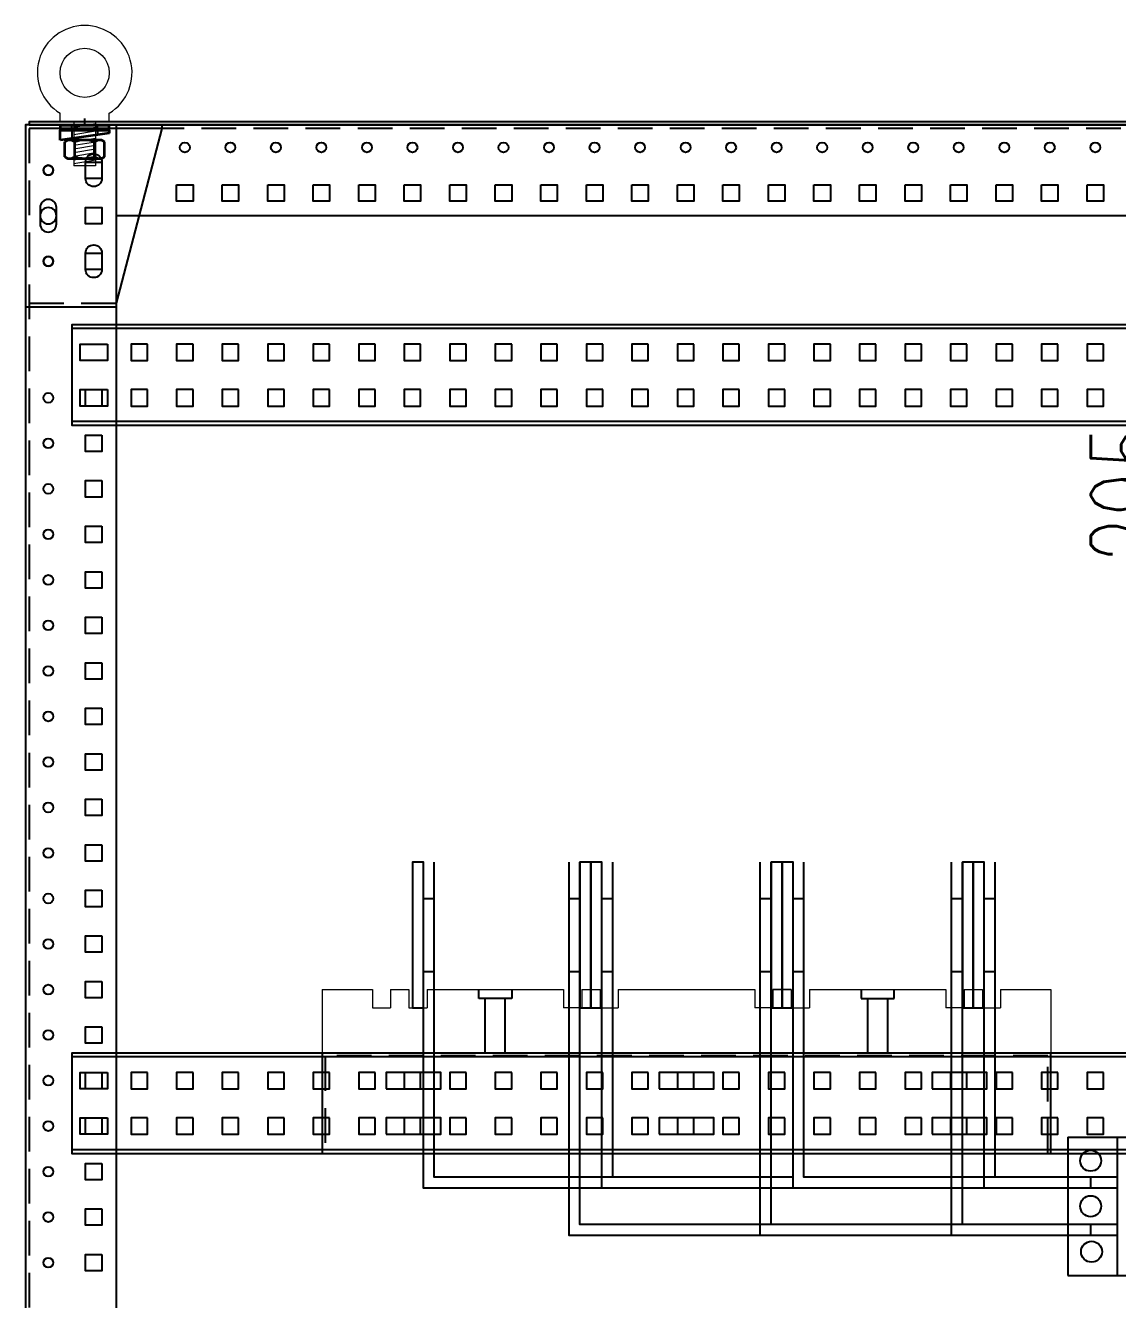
# Model space of a CAD drawing. Header units: millimetres. Extents: x 173893 to 258446, y -176540 to -123824.
# Drawn here: x 203395 to 203995, y -139712 to -139012 of the extents above; entities that cross this region are included whole.
import ezdxf

# ---------------------------------------------------------------- set-up
doc = ezdxf.new("R2010")
doc.units = ezdxf.units.MM
doc.header["$LTSCALE"] = 3
for name, pattern in [('ACAD_ISO04W100', [30, 24, -3, 0, -3]), ('CACHE2', [4.7625, 3.175, -1.5875]), ('HIDDEN', [9.525, 6.35, -3.175])]:
    doc.linetypes.add(name, pattern=pattern)
for name, color, linetype in [('@.DM. NÉT CHÍNH', 7, 'Continuous'), ('@.DM. NÉT ĐỤC', 2, 'Continuous'), ('@.VISIBLE', 7, 'Continuous'), ('centerline', 6, 'ACAD_ISO04W100'), ('equipments', 2, 'Continuous'), ('Thiet bi', 7, 'Continuous')]:
    doc.layers.add(name, color=color, linetype=linetype)
doc.layers.add('FORT', color=2, linetype='Continuous', lineweight=35)
doc.layers.add('POINTILLE', color=8, linetype='CACHE2', lineweight=25)
doc.styles.add('Ann_w01', font='romans.shx', dxfattribs={"width": 0.6, "bigfont": 'chineset.shx'})
doc.dimstyles.new('Dim 01_SC25', dxfattribs={"dimscale": 25, "dimtxt": 2, "dimasz": 1.3, "dimexe": 0.5, "dimexo": 0.5, "dimgap": 0.5, "dimtad": 1, "dimdec": 1, "dimzin": 12, "dimdsep": 46, "dimtxsty": 'Ann_w01', "dimblk": 'OPEN30', "dimcen": 1.5, "dimclrd": 6, "dimclre": 6, "dimclrt": 3, "dimadec": 1, "dimazin": 3, "dimtm": 1e-09, "dimtfac": 1, "dimtdec": 1, "dimtix": 1, "dimtmove": 0, "dimatfit": 3, "dimldrblk": 'OPEN30', "dimfxl": 1, "dimtolj": 1, "dimlwd": 0, "dimlwe": 0, "dimarcsym": 0})

# ---------------------------------------------------------------- blocks, each defined once
blk = doc.blocks.new('*U91')
at = {"color": 1, "lineweight": 5, "ltscale": 2}
for p, q in [((-200, 35), (-172.5, 35)), ((-200, 35), (-200, 0)), ((-162.5, 35), (-152.5, 35)), ((-142.5, 35), (-67.5, 35)), ((-57.5, 35), (-47.5, 35)), ((-37.5, 35), (37.5, 35)), ((57.5, 35), (47.5, 35)), ((67.5, 35), (142.5, 35)), ((152.5, 35), (162.5, 35)), ((172.5, 35), (200, 35)), ((200, 35), (200, 0)), ((200, 0), (-200, 0))]:
    blk.add_line(p, q, dxfattribs=at)
at = {"color": 252, "lineweight": 5, "ltscale": 2}
for p, q in [((-172.5, 35), (-172.5, 25)), ((-162.5, 35), (-162.5, 25)), ((-152.5, 35), (-152.5, 25)), ((-142.5, 35), (-142.5, 25)), ((-67.5, 35), (-67.5, 25)), ((-57.5, 35), (-57.5, 25)), ((-47.5, 35), (-47.5, 25)), ((-37.5, 35), (-37.5, 25)), ((37.5, 35), (37.5, 25)), ((47.5, 35), (57.5, 35)), ((47.5, 35), (47.5, 25)), ((57.5, 35), (57.5, 25)), ((67.5, 35), (67.5, 25)), ((142.5, 35), (142.5, 25)), ((152.5, 35), (162.5, 35)), ((152.5, 35), (152.5, 25)), ((162.5, 35), (162.5, 25)), ((172.5, 35), (172.5, 25)), ((-172.5, 25), (-162.5, 25)), ((-152.5, 25), (-142.5, 25)), ((-57.5, 25), (-67.5, 25)), ((-47.5, 25), (-37.5, 25)), ((47.5, 25), (37.5, 25)), ((57.5, 25), (67.5, 25)), ((152.5, 25), (142.5, 25)), ((162.5, 25), (172.5, 25)), ((-99.5, 0), (-110.5, 0)), ((99.5, 0), (110.5, 0))]:
    blk.add_line(p, q, dxfattribs=at)
at = {"color": 252}
for p, q in [((-114, 30), (-114, 35)), ((-96, 35), (-96, 30)), ((96, 35), (96, 30)), ((114, 30), (114, 35)), ((-96, 30), (-114, 30)), ((-110.5, 0), (-110.5, 30)), ((-99.5, 0), (-99.5, 30)), ((96, 30), (114, 30)), ((99.5, 0), (99.5, 30)), ((110.5, 0), (110.5, 30))]:
    blk.add_line(p, q, dxfattribs=at)
blk = doc.blocks.new('_Open30')
at = {"color": 0, "linetype": 'ByBlock', "lineweight": -2}
for p, q in [((-1, 0.268), (0, 0)), ((0, 0), (-1, -0.268)), ((0, 0), (-1, 0))]:
    blk.add_line(p, q, dxfattribs=at)
blk = doc.blocks.new('*D608')
at = {"layer": '@.DM. NÉT CHÍNH', "color": 6, "linetype": 'Continuous', "lineweight": 0, "transparency": 16777216}
for p, q in [((204110.12, -139121.4), (204030.19, -139121.4)), ((204042.69, -139383.9), (204042.69, -139153.9)), ((204110.12, -139416.4), (204030.19, -139416.4))]:
    blk.add_line(p, q, dxfattribs=at)
at = {"layer": 'Defpoints', "color": 0, "linetype": 'Continuous', "transparency": 16777216}
for p in [(204042.69, -139121.4), (204122.62, -139121.4), (204122.62, -139416.4)]:
    blk.add_point(p, dxfattribs=at)
at = {"layer": '@.DM. NÉT CHÍNH', "color": 6, "linetype": 'Continuous', "lineweight": 0, "transparency": 16777216, "xscale": 32.5, "yscale": 32.5, "zscale": 32.5}
for p, rotation in [((204042.69, -139121.4), 90), ((204042.69, -139416.4), 270)]:
    blk.add_blockref('_Open30', p, dxfattribs=dict(at, rotation=rotation))
at = {"layer": '@.DM. NÉT CHÍNH', "color": 3, "linetype": 'Continuous', "transparency": 16777216, "insert": (204005.19, -139268.9), "char_height": 50, "attachment_point": 5, "rotation": 90, "style": 'Ann_w01'}
blk.add_mtext('\\A1;295', dxfattribs=at)
blk = doc.blocks.new('A$C95002fa8')
at = {"layer": '@.DM. NÉT CHÍNH'}
blk.add_lwpolyline([(0, 100), (75, 100), (75, 0), (25, 0), (25, 2), (0, 98)], close=True, dxfattribs=at)
at = {"layer": '@.DM. NÉT CHÍNH', "linetype": 'HIDDEN'}
blk.add_lwpolyline([(0, 98), (73, 98), (73, 2), (25, 2)], dxfattribs=at)
at = {"layer": '@.DM. NÉT ĐỤC'}
for points in [[(42, 70.5), (42, 79.5), (33, 79.5), (33, 70.5)], [(42, 45.5), (42, 54.5), (33, 54.5), (33, 45.5)], [(42, 20.5), (42, 29.5), (33, 29.5), (33, 20.5)]]:
    blk.add_lwpolyline(points, close=True, dxfattribs=at)
for centre, radius in [((62.5, 75), 2.7), ((62.5, 50), 4.5), ((62.5, 25), 2.7)]:
    blk.add_circle(centre, radius, dxfattribs=at)
blk = doc.blocks.new('HM12_COTE')
at = {"layer": 'FORT'}
for p, q in [((-10.97, 9.15), (-9.5, 10)), ((-10.97, 0.85), (-10.97, 9.15)), ((9.5, 10), (-9.5, 10)), ((-5.48, 0.85), (-5.48, 9.15)), ((5.48, 0.85), (5.48, 9.15)), ((10.97, 9.15), (9.5, 10)), ((10.97, 0.85), (10.97, 9.15)), ((-9.5, 0), (-10.97, 0.85)), ((-9.5, 0), (9.5, 0)), ((9.5, 0), (10.97, 0.85))]:
    blk.add_line(p, q, dxfattribs=at)
for centre, radius, start, end in [((-8.23, 5.14), 4.86, 55.61585, 124.38415), ((0, -8.15), 18.15, 72.4121, 107.5879), ((8.23, 5.14), 4.86, 55.61585, 124.38415), ((-8.23, 4.86), 4.86, 235.61585, 304.38415), ((0, 18.15), 18.15, 252.4121, 287.5879), ((8.23, 4.86), 4.86, 235.61585, 304.38415)]:
    blk.add_arc(centre, radius, start, end, dxfattribs=at)
blk = doc.blocks.new('CALE_M12_IPN')
at = {"layer": 'FORT'}
for p, q in [((-13.5, 3.61), (13.5, 3.61)), ((-13.5, -1.89), (-13.5, 3.61)), ((13.5, 1.89), (-13.5, -1.89)), ((13.5, 3.61), (13.5, 1.89))]:
    blk.add_line(p, q, dxfattribs=at)
at = {"layer": 'POINTILLE'}
for p, q in [((-7, 3.61), (-7, -0.98)), ((7, 3.61), (7, 0.98))]:
    blk.add_line(p, q, dxfattribs=at)
blk = doc.blocks.new('RONDELLE_M12')
at = {"layer": 'FORT'}
blk.add_lwpolyline([(-13.5, 2.5), (-13.5, 0), (13.5, 0), (13.5, 2.5)], close=True, dxfattribs=at)
at = {"layer": 'POINTILLE'}
for p, q in [((-7, 0), (-7, 2.5)), ((7, 0), (7, 2.5))]:
    blk.add_line(p, q, dxfattribs=at)
blk = doc.blocks.new('Lifting Side')
at = {"layer": 'centerline'}
blk.add_line((0, -2), (0, 2), dxfattribs=at)
at = {"layer": 'equipments', "lineweight": 0}
for p, q in [((-13.5, 0), (-13.5, 4.78)), ((13.5, 0), (-13.5, 0)), ((-6, 0), (-6, -24)), ((6, 0), (-6, 0)), ((6, 0), (6, -24)), ((13.5, 0), (13.5, 4.78)), ((6, -24), (-6, -24))]:
    blk.add_line(p, q, dxfattribs=at)
at = {"layer": 'equipments', "color": 8, "lineweight": 0}
for p, q in [((6, -1), (-6, -3)), ((6, -3), (-6, -5)), ((6, -5), (-6, -7)), ((6, -7), (-6, -9)), ((6, -9), (-6, -11)), ((6, -11), (-6, -13)), ((6, -13), (-6, -15)), ((6, -15), (-6, -17)), ((6, -17), (-6, -19)), ((6, -19), (-6, -21)), ((6, -21), (-6, -23))]:
    blk.add_line(p, q, dxfattribs=at)
at = {"layer": 'equipments', "lineweight": 0}
blk.add_circle((0, 27), 13.5, dxfattribs=at)
blk.add_arc((0, 27), 26, 301.28067, 238.71933, dxfattribs=at)
for name, p in [('RONDELLE_M12', (0, -4.5)), ('CALE_M12_IPN', (0, -8.11)), ('HM12_COTE', (0, -20))]:
    blk.add_blockref(name, p)

msp = doc.modelspace()

# ---------------------------------------------------------------- linework, layer by layer
at = {"color": 2}
for points in [[(203478.12, -139099.4), (203487.12, -139099.4), (203487.12, -139108.4), (203478.12, -139108.4)], [(203503.12, -139099.4), (203512.12, -139099.4), (203512.12, -139108.4), (203503.12, -139108.4)], [(203528.12, -139099.4), (203537.12, -139099.4), (203537.12, -139108.4), (203528.12, -139108.4)], [(203553.12, -139099.4), (203562.12, -139099.4), (203562.12, -139108.4), (203553.12, -139108.4)], [(203578.12, -139099.4), (203587.12, -139099.4), (203587.12, -139108.4), (203578.12, -139108.4)], [(203603.12, -139099.4), (203612.12, -139099.4), (203612.12, -139108.4), (203603.12, -139108.4)], [(203628.12, -139099.4), (203637.12, -139099.4), (203637.12, -139108.4), (203628.12, -139108.4)], [(203653.12, -139099.4), (203662.12, -139099.4), (203662.12, -139108.4), (203653.12, -139108.4)], [(203678.12, -139099.4), (203687.12, -139099.4), (203687.12, -139108.4), (203678.12, -139108.4)], [(203703.12, -139099.4), (203712.12, -139099.4), (203712.12, -139108.4), (203703.12, -139108.4)], [(203728.12, -139099.4), (203737.12, -139099.4), (203737.12, -139108.4), (203728.12, -139108.4)], [(203753.12, -139099.4), (203762.12, -139099.4), (203762.12, -139108.4), (203753.12, -139108.4)], [(203778.12, -139099.4), (203787.12, -139099.4), (203787.12, -139108.4), (203778.12, -139108.4)], [(203803.12, -139099.4), (203812.12, -139099.4), (203812.12, -139108.4), (203803.12, -139108.4)], [(203828.12, -139099.4), (203837.12, -139099.4), (203837.12, -139108.4), (203828.12, -139108.4)], [(203853.12, -139099.4), (203862.12, -139099.4), (203862.12, -139108.4), (203853.12, -139108.4)], [(203878.12, -139099.4), (203887.12, -139099.4), (203887.12, -139108.4), (203878.12, -139108.4)], [(203903.12, -139099.4), (203912.12, -139099.4), (203912.12, -139108.4), (203903.12, -139108.4)], [(203928.12, -139099.4), (203937.12, -139099.4), (203937.12, -139108.4), (203928.12, -139108.4)], [(203953.12, -139099.4), (203962.12, -139099.4), (203962.12, -139108.4), (203953.12, -139108.4)], [(203978.12, -139099.4), (203987.12, -139099.4), (203987.12, -139108.4), (203978.12, -139108.4)]]:
    msp.add_lwpolyline(points, close=True, dxfattribs=at)
for points in [[(203607.62, -139551.4), (203613.62, -139551.4), (203613.62, -139471.4), (203607.62, -139471.4)], [(203607.62, -139551.4), (203613.62, -139551.4), (203613.62, -139471.4), (203607.62, -139471.4)], [(203607.62, -139551.4), (203613.62, -139551.4), (203613.62, -139471.4), (203607.62, -139471.4)], [(203607.62, -139551.4), (203613.62, -139551.4), (203613.62, -139471.4), (203607.62, -139471.4)], [(203607.62, -139551.4), (203613.62, -139551.4), (203613.62, -139471.4), (203607.62, -139471.4)], [(203558.12, -139631.4), (203958.12, -139631.4), (203958.12, -139576.4), (203558.12, -139576.4)], [(203593.12, -139595.9), (203623.12, -139595.9), (203623.12, -139586.9), (203593.12, -139586.9)], [(203743.12, -139595.9), (203773.12, -139595.9), (203773.12, -139586.9), (203743.12, -139586.9)], [(203893.12, -139595.9), (203923.12, -139595.9), (203923.12, -139586.9), (203893.12, -139586.9)], [(203593.12, -139620.9), (203623.12, -139620.9), (203623.12, -139611.9), (203593.12, -139611.9)], [(203743.12, -139620.9), (203773.12, -139620.9), (203773.12, -139611.9), (203743.12, -139611.9)], [(203893.12, -139620.9), (203923.12, -139620.9), (203923.12, -139611.9), (203893.12, -139611.9)]]:
    msp.add_lwpolyline(points, close=True)
at = {"linetype": 'HIDDEN'}
msp.add_lwpolyline([(203956.62, -139631.4), (203956.62, -139577.9), (203559.62, -139577.9), (203559.62, -139631.4)], dxfattribs=at)
at = {"color": 2}
for centre in [(203482.62, -139078.9), (203507.62, -139078.9), (203532.62, -139078.9), (203557.62, -139078.9), (203582.62, -139078.9), (203607.62, -139078.9), (203632.62, -139078.9), (203657.62, -139078.9), (203682.62, -139078.9), (203707.62, -139078.9), (203732.62, -139078.9), (203757.62, -139078.9), (203782.62, -139078.9), (203807.62, -139078.9), (203832.62, -139078.9), (203857.62, -139078.9), (203882.62, -139078.9), (203907.62, -139078.9), (203932.62, -139078.9), (203957.62, -139078.9), (203982.62, -139078.9)]:
    msp.add_circle(centre, 2.7, dxfattribs=at)
at = {"layer": '@.DM. NÉT CHÍNH', "color": 1}
for p, q in [((204344.62, -139178.4), (203420.62, -139178.4)), ((204344.62, -139229.4), (203420.62, -139229.4)), ((204344.62, -139578.4), (203420.62, -139578.4)), ((204344.62, -139629.4), (203420.62, -139629.4))]:
    msp.add_line(p, q, dxfattribs=at)
at = {"layer": '@.DM. NÉT CHÍNH', "linetype": 'Continuous'}
for p, q in [((203613.62, -139491.4), (203619.62, -139491.4)), ((203693.62, -139491.4), (203699.62, -139491.4)), ((203711.62, -139491.4), (203717.62, -139491.4)), ((203798.62, -139491.4), (203804.62, -139491.4)), ((203816.62, -139491.4), (203822.62, -139491.4)), ((203903.62, -139491.4), (203909.62, -139491.4)), ((203921.62, -139491.4), (203927.62, -139491.4)), ((203613.62, -139531.4), (203619.62, -139531.4)), ((203693.62, -139531.4), (203699.62, -139531.4)), ((203711.62, -139531.4), (203717.62, -139531.4)), ((203798.62, -139531.4), (203804.62, -139531.4)), ((203816.62, -139531.4), (203822.62, -139531.4)), ((203903.62, -139531.4), (203909.62, -139531.4)), ((203921.62, -139531.4), (203927.62, -139531.4)), ((203980.07, -139644.4), (203980.07, -139650.4)), ((203980.07, -139670.4), (203980.07, -139676.4))]:
    msp.add_line(p, q, dxfattribs=at)
at = {"layer": '@.DM. NÉT CHÍNH'}
for points in [[(204370.12, -139066.4), (203395.12, -139066.4), (203395.12, -141166.4), (204370.12, -141166.4)], [(203397.12, -139066.4), (204368.12, -139066.4), (204368.12, -139064.9), (203397.12, -139064.9)]]:
    msp.add_lwpolyline(points, close=True, dxfattribs=at)
for points in [[(203445.12, -141166.4), (203445.12, -139066.4)], [(204320.12, -139116.4), (203445.12, -139116.4)]]:
    msp.add_lwpolyline(points, dxfattribs=at)
at = {"layer": '@.DM. NÉT CHÍNH', "linetype": 'HIDDEN'}
msp.add_lwpolyline([(204368.12, -139068.4), (203397.12, -139068.4), (203397.12, -141164.4), (204368.12, -141164.4)], close=True, dxfattribs=at)
at = {"layer": '@.DM. NÉT CHÍNH', "color": 2}
for points in [[(203437.12, -139086.9), (203437.12, -139095.9, -1), (203428.12, -139095.9), (203428.12, -139086.9, -1)], [(203412.12, -139120.9), (203412.12, -139111.9, 1), (203403.12, -139111.9), (203403.12, -139120.9, 1)], [(203437.12, -139136.9), (203437.12, -139145.9, -1), (203428.12, -139145.9), (203428.12, -139136.9, -1)]]:
    msp.add_lwpolyline(points, format="xyb", close=True, dxfattribs=at)
for points in [[(203437.12, -139120.9), (203428.12, -139120.9), (203428.12, -139111.9), (203437.12, -139111.9)], [(203437.12, -139211.9), (203437.12, -139220.9), (203428.12, -139220.9), (203428.12, -139211.9)], [(203437.12, -139236.9), (203437.12, -139245.9), (203428.12, -139245.9), (203428.12, -139236.9)], [(203437.12, -139261.9), (203437.12, -139270.9), (203428.12, -139270.9), (203428.12, -139261.9)], [(203437.12, -139286.9), (203437.12, -139295.9), (203428.12, -139295.9), (203428.12, -139286.9)], [(203437.12, -139311.9), (203437.12, -139320.9), (203428.12, -139320.9), (203428.12, -139311.9)], [(203437.12, -139336.9), (203437.12, -139345.9), (203428.12, -139345.9), (203428.12, -139336.9)], [(203437.12, -139361.9), (203437.12, -139370.9), (203428.12, -139370.9), (203428.12, -139361.9)], [(203437.12, -139386.9), (203437.12, -139395.9), (203428.12, -139395.9), (203428.12, -139386.9)], [(203437.12, -139411.9), (203437.12, -139420.9), (203428.12, -139420.9), (203428.12, -139411.9)], [(203437.12, -139436.9), (203437.12, -139445.9), (203428.12, -139445.9), (203428.12, -139436.9)], [(203437.12, -139461.9), (203437.12, -139470.9), (203428.12, -139470.9), (203428.12, -139461.9)], [(203437.12, -139486.9), (203437.12, -139495.9), (203428.12, -139495.9), (203428.12, -139486.9)], [(203437.12, -139511.9), (203437.12, -139520.9), (203428.12, -139520.9), (203428.12, -139511.9)], [(203437.12, -139536.9), (203437.12, -139545.9), (203428.12, -139545.9), (203428.12, -139536.9)], [(203437.12, -139561.9), (203437.12, -139570.9), (203428.12, -139570.9), (203428.12, -139561.9)], [(203437.12, -139586.9), (203437.12, -139595.9), (203428.12, -139595.9), (203428.12, -139586.9)], [(203437.12, -139611.9), (203437.12, -139620.9), (203428.12, -139620.9), (203428.12, -139611.9)], [(203437.12, -139636.9), (203437.12, -139645.9), (203428.12, -139645.9), (203428.12, -139636.9)], [(203437.12, -139661.9), (203437.12, -139670.9), (203428.12, -139670.9), (203428.12, -139661.9)], [(203437.12, -139686.9), (203437.12, -139695.9), (203428.12, -139695.9), (203428.12, -139686.9)]]:
    msp.add_lwpolyline(points, close=True, dxfattribs=at)
at = {"layer": '@.DM. NÉT CHÍNH', "color": 1}
for points in [[(204344.62, -139176.4), (203420.62, -139176.4), (203420.62, -139231.4), (204344.62, -139231.4)], [(203440.12, -139186.9), (203440.12, -139195.9), (203425.12, -139195.9), (203425.12, -139186.9)], [(203462.12, -139186.9), (203453.12, -139186.9), (203453.12, -139195.9), (203462.12, -139195.9)], [(203487.12, -139186.9), (203478.12, -139186.9), (203478.12, -139195.9), (203487.12, -139195.9)], [(203512.12, -139186.9), (203503.12, -139186.9), (203503.12, -139195.9), (203512.12, -139195.9)], [(203537.12, -139186.9), (203528.12, -139186.9), (203528.12, -139195.9), (203537.12, -139195.9)], [(203562.12, -139186.9), (203553.12, -139186.9), (203553.12, -139195.9), (203562.12, -139195.9)], [(203587.12, -139186.9), (203578.12, -139186.9), (203578.12, -139195.9), (203587.12, -139195.9)], [(203612.12, -139186.9), (203603.12, -139186.9), (203603.12, -139195.9), (203612.12, -139195.9)], [(203637.12, -139186.9), (203628.12, -139186.9), (203628.12, -139195.9), (203637.12, -139195.9)], [(203662.12, -139186.9), (203653.12, -139186.9), (203653.12, -139195.9), (203662.12, -139195.9)], [(203687.12, -139186.9), (203678.12, -139186.9), (203678.12, -139195.9), (203687.12, -139195.9)], [(203712.12, -139186.9), (203703.12, -139186.9), (203703.12, -139195.9), (203712.12, -139195.9)], [(203737.12, -139186.9), (203728.12, -139186.9), (203728.12, -139195.9), (203737.12, -139195.9)], [(203762.12, -139186.9), (203753.12, -139186.9), (203753.12, -139195.9), (203762.12, -139195.9)], [(203787.12, -139186.9), (203778.12, -139186.9), (203778.12, -139195.9), (203787.12, -139195.9)], [(203812.12, -139186.9), (203803.12, -139186.9), (203803.12, -139195.9), (203812.12, -139195.9)], [(203837.12, -139186.9), (203828.12, -139186.9), (203828.12, -139195.9), (203837.12, -139195.9)], [(203862.12, -139186.9), (203853.12, -139186.9), (203853.12, -139195.9), (203862.12, -139195.9)], [(203887.12, -139186.9), (203878.12, -139186.9), (203878.12, -139195.9), (203887.12, -139195.9)], [(203912.12, -139186.9), (203903.12, -139186.9), (203903.12, -139195.9), (203912.12, -139195.9)], [(203937.12, -139186.9), (203928.12, -139186.9), (203928.12, -139195.9), (203937.12, -139195.9)], [(203962.12, -139186.9), (203953.12, -139186.9), (203953.12, -139195.9), (203962.12, -139195.9)], [(203987.12, -139186.9), (203978.12, -139186.9), (203978.12, -139195.9), (203987.12, -139195.9)], [(203440.12, -139211.9), (203440.12, -139220.9), (203425.12, -139220.9), (203425.12, -139211.9)], [(203462.12, -139211.9), (203453.12, -139211.9), (203453.12, -139220.9), (203462.12, -139220.9)], [(203487.12, -139211.9), (203478.12, -139211.9), (203478.12, -139220.9), (203487.12, -139220.9)], [(203512.12, -139211.9), (203503.12, -139211.9), (203503.12, -139220.9), (203512.12, -139220.9)], [(203537.12, -139211.9), (203528.12, -139211.9), (203528.12, -139220.9), (203537.12, -139220.9)], [(203562.12, -139211.9), (203553.12, -139211.9), (203553.12, -139220.9), (203562.12, -139220.9)], [(203587.12, -139211.9), (203578.12, -139211.9), (203578.12, -139220.9), (203587.12, -139220.9)], [(203612.12, -139211.9), (203603.12, -139211.9), (203603.12, -139220.9), (203612.12, -139220.9)], [(203637.12, -139211.9), (203628.12, -139211.9), (203628.12, -139220.9), (203637.12, -139220.9)], [(203662.12, -139211.9), (203653.12, -139211.9), (203653.12, -139220.9), (203662.12, -139220.9)], [(203687.12, -139211.9), (203678.12, -139211.9), (203678.12, -139220.9), (203687.12, -139220.9)], [(203712.12, -139211.9), (203703.12, -139211.9), (203703.12, -139220.9), (203712.12, -139220.9)], [(203737.12, -139211.9), (203728.12, -139211.9), (203728.12, -139220.9), (203737.12, -139220.9)], [(203762.12, -139211.9), (203753.12, -139211.9), (203753.12, -139220.9), (203762.12, -139220.9)], [(203787.12, -139211.9), (203778.12, -139211.9), (203778.12, -139220.9), (203787.12, -139220.9)], [(203812.12, -139211.9), (203803.12, -139211.9), (203803.12, -139220.9), (203812.12, -139220.9)], [(203837.12, -139211.9), (203828.12, -139211.9), (203828.12, -139220.9), (203837.12, -139220.9)], [(203862.12, -139211.9), (203853.12, -139211.9), (203853.12, -139220.9), (203862.12, -139220.9)], [(203887.12, -139211.9), (203878.12, -139211.9), (203878.12, -139220.9), (203887.12, -139220.9)], [(203912.12, -139211.9), (203903.12, -139211.9), (203903.12, -139220.9), (203912.12, -139220.9)], [(203937.12, -139211.9), (203928.12, -139211.9), (203928.12, -139220.9), (203937.12, -139220.9)], [(203962.12, -139211.9), (203953.12, -139211.9), (203953.12, -139220.9), (203962.12, -139220.9)], [(203987.12, -139211.9), (203978.12, -139211.9), (203978.12, -139220.9), (203987.12, -139220.9)], [(204344.62, -139576.4), (203420.62, -139576.4), (203420.62, -139631.4), (204344.62, -139631.4)], [(203440.12, -139586.9), (203440.12, -139595.9), (203425.12, -139595.9), (203425.12, -139586.9)], [(203462.12, -139586.9), (203453.12, -139586.9), (203453.12, -139595.9), (203462.12, -139595.9)], [(203487.12, -139586.9), (203478.12, -139586.9), (203478.12, -139595.9), (203487.12, -139595.9)], [(203512.12, -139586.9), (203503.12, -139586.9), (203503.12, -139595.9), (203512.12, -139595.9)], [(203537.12, -139586.9), (203528.12, -139586.9), (203528.12, -139595.9), (203537.12, -139595.9)], [(203562.12, -139586.9), (203553.12, -139586.9), (203553.12, -139595.9), (203562.12, -139595.9)], [(203587.12, -139586.9), (203578.12, -139586.9), (203578.12, -139595.9), (203587.12, -139595.9)], [(203612.12, -139586.9), (203603.12, -139586.9), (203603.12, -139595.9), (203612.12, -139595.9)], [(203637.12, -139586.9), (203628.12, -139586.9), (203628.12, -139595.9), (203637.12, -139595.9)], [(203662.12, -139586.9), (203653.12, -139586.9), (203653.12, -139595.9), (203662.12, -139595.9)], [(203687.12, -139586.9), (203678.12, -139586.9), (203678.12, -139595.9), (203687.12, -139595.9)], [(203712.12, -139586.9), (203703.12, -139586.9), (203703.12, -139595.9), (203712.12, -139595.9)], [(203737.12, -139586.9), (203728.12, -139586.9), (203728.12, -139595.9), (203737.12, -139595.9)], [(203762.12, -139586.9), (203753.12, -139586.9), (203753.12, -139595.9), (203762.12, -139595.9)], [(203787.12, -139586.9), (203778.12, -139586.9), (203778.12, -139595.9), (203787.12, -139595.9)], [(203812.12, -139586.9), (203803.12, -139586.9), (203803.12, -139595.9), (203812.12, -139595.9)], [(203837.12, -139586.9), (203828.12, -139586.9), (203828.12, -139595.9), (203837.12, -139595.9)], [(203862.12, -139586.9), (203853.12, -139586.9), (203853.12, -139595.9), (203862.12, -139595.9)], [(203887.12, -139586.9), (203878.12, -139586.9), (203878.12, -139595.9), (203887.12, -139595.9)], [(203912.12, -139586.9), (203903.12, -139586.9), (203903.12, -139595.9), (203912.12, -139595.9)], [(203937.12, -139586.9), (203928.12, -139586.9), (203928.12, -139595.9), (203937.12, -139595.9)], [(203962.12, -139586.9), (203953.12, -139586.9), (203953.12, -139595.9), (203962.12, -139595.9)], [(203987.12, -139586.9), (203978.12, -139586.9), (203978.12, -139595.9), (203987.12, -139595.9)], [(203440.12, -139611.9), (203440.12, -139620.9), (203425.12, -139620.9), (203425.12, -139611.9)], [(203462.12, -139611.9), (203453.12, -139611.9), (203453.12, -139620.9), (203462.12, -139620.9)], [(203487.12, -139611.9), (203478.12, -139611.9), (203478.12, -139620.9), (203487.12, -139620.9)], [(203512.12, -139611.9), (203503.12, -139611.9), (203503.12, -139620.9), (203512.12, -139620.9)], [(203537.12, -139611.9), (203528.12, -139611.9), (203528.12, -139620.9), (203537.12, -139620.9)], [(203562.12, -139611.9), (203553.12, -139611.9), (203553.12, -139620.9), (203562.12, -139620.9)], [(203587.12, -139611.9), (203578.12, -139611.9), (203578.12, -139620.9), (203587.12, -139620.9)], [(203612.12, -139611.9), (203603.12, -139611.9), (203603.12, -139620.9), (203612.12, -139620.9)], [(203637.12, -139611.9), (203628.12, -139611.9), (203628.12, -139620.9), (203637.12, -139620.9)], [(203662.12, -139611.9), (203653.12, -139611.9), (203653.12, -139620.9), (203662.12, -139620.9)], [(203687.12, -139611.9), (203678.12, -139611.9), (203678.12, -139620.9), (203687.12, -139620.9)], [(203712.12, -139611.9), (203703.12, -139611.9), (203703.12, -139620.9), (203712.12, -139620.9)], [(203737.12, -139611.9), (203728.12, -139611.9), (203728.12, -139620.9), (203737.12, -139620.9)], [(203762.12, -139611.9), (203753.12, -139611.9), (203753.12, -139620.9), (203762.12, -139620.9)], [(203787.12, -139611.9), (203778.12, -139611.9), (203778.12, -139620.9), (203787.12, -139620.9)], [(203812.12, -139611.9), (203803.12, -139611.9), (203803.12, -139620.9), (203812.12, -139620.9)], [(203837.12, -139611.9), (203828.12, -139611.9), (203828.12, -139620.9), (203837.12, -139620.9)], [(203862.12, -139611.9), (203853.12, -139611.9), (203853.12, -139620.9), (203862.12, -139620.9)], [(203887.12, -139611.9), (203878.12, -139611.9), (203878.12, -139620.9), (203887.12, -139620.9)], [(203912.12, -139611.9), (203903.12, -139611.9), (203903.12, -139620.9), (203912.12, -139620.9)], [(203937.12, -139611.9), (203928.12, -139611.9), (203928.12, -139620.9), (203937.12, -139620.9)], [(203962.12, -139611.9), (203953.12, -139611.9), (203953.12, -139620.9), (203962.12, -139620.9)], [(203987.12, -139611.9), (203978.12, -139611.9), (203978.12, -139620.9), (203987.12, -139620.9)]]:
    msp.add_lwpolyline(points, close=True, dxfattribs=at)
at = {"layer": '@.DM. NÉT CHÍNH', "linetype": 'Continuous'}
for points in [[(203717.62, -139650.4), (203613.62, -139650.4), (203613.62, -139471.4)], [(203717.62, -139644.4), (203619.62, -139644.4), (203619.62, -139471.4)]]:
    msp.add_lwpolyline(points, dxfattribs=at)
at = {"layer": '@.DM. NÉT CHÍNH', "color": 2}
for centre in [(203407.62, -139091.4), (203407.62, -139141.4), (203407.62, -139216.4), (203407.62, -139241.4), (203407.62, -139266.4), (203407.62, -139291.4), (203407.62, -139316.4), (203407.62, -139341.4), (203407.62, -139366.4), (203407.62, -139391.4), (203407.62, -139416.4), (203407.62, -139441.4), (203407.62, -139466.4), (203407.62, -139491.4), (203407.62, -139516.4), (203407.62, -139541.4), (203407.62, -139566.4), (203407.62, -139591.4), (203407.62, -139616.4), (203407.62, -139641.4), (203407.62, -139666.4), (203407.62, -139691.4)]:
    msp.add_circle(centre, 2.7, dxfattribs=at)
at = {"layer": '@.VISIBLE', "color": 2}
for p, q in [((203816.62, -139491.4), (203822.62, -139491.4)), ((203816.62, -139531.4), (203822.62, -139531.4)), ((203980.07, -139644.4), (203980.07, -139650.4))]:
    msp.add_line(p, q, dxfattribs=at)
at = {"layer": '@.VISIBLE', "color": 4}
for points in [[(203804.62, -139676.4), (203693.62, -139676.4), (203693.62, -139471.4)], [(203804.62, -139670.4), (203699.62, -139670.4), (203699.62, -139471.4)], [(203816.62, -139650.4), (203711.62, -139650.4), (203711.62, -139471.4)], [(203816.62, -139644.4), (203717.62, -139644.4), (203717.62, -139471.4)]]:
    msp.add_lwpolyline(points, dxfattribs=at)
for points in [[(203699.62, -139551.4), (203705.62, -139551.4), (203705.62, -139471.4), (203699.62, -139471.4)], [(203699.62, -139551.4), (203705.62, -139551.4), (203705.62, -139471.4), (203699.62, -139471.4)], [(203699.62, -139551.4), (203705.62, -139551.4), (203705.62, -139471.4), (203699.62, -139471.4)], [(203699.62, -139551.4), (203705.62, -139551.4), (203705.62, -139471.4), (203699.62, -139471.4)], [(203699.62, -139551.4), (203705.62, -139551.4), (203705.62, -139471.4), (203699.62, -139471.4)], [(203705.62, -139551.4), (203711.62, -139551.4), (203711.62, -139471.4), (203705.62, -139471.4)], [(203705.62, -139551.4), (203711.62, -139551.4), (203711.62, -139471.4), (203705.62, -139471.4)], [(203705.62, -139551.4), (203711.62, -139551.4), (203711.62, -139471.4), (203705.62, -139471.4)], [(203705.62, -139551.4), (203711.62, -139551.4), (203711.62, -139471.4), (203705.62, -139471.4)], [(203705.62, -139551.4), (203711.62, -139551.4), (203711.62, -139471.4), (203705.62, -139471.4)]]:
    msp.add_lwpolyline(points, close=True, dxfattribs=at)
at = {"layer": '@.VISIBLE', "color": 2}
for points in [[(203994.57, -139676.4), (203798.62, -139676.4), (203798.62, -139471.4)], [(203994.57, -139670.4), (203804.62, -139670.4), (203804.62, -139471.4)], [(203921.62, -139650.4), (203816.62, -139650.4), (203816.62, -139471.4)], [(203994.57, -139650.4), (203816.62, -139650.4), (203816.62, -139471.4)], [(203921.62, -139644.4), (203822.62, -139644.4), (203822.62, -139471.4)], [(203994.57, -139644.4), (203822.62, -139644.4), (203822.62, -139471.4)]]:
    msp.add_lwpolyline(points, dxfattribs=at)
for points in [[(203804.62, -139551.4), (203810.62, -139551.4), (203810.62, -139471.4), (203804.62, -139471.4)], [(203804.62, -139551.4), (203810.62, -139551.4), (203810.62, -139471.4), (203804.62, -139471.4)], [(203804.62, -139551.4), (203810.62, -139551.4), (203810.62, -139471.4), (203804.62, -139471.4)], [(203804.62, -139551.4), (203810.62, -139551.4), (203810.62, -139471.4), (203804.62, -139471.4)], [(203804.62, -139551.4), (203810.62, -139551.4), (203810.62, -139471.4), (203804.62, -139471.4)], [(203810.62, -139551.4), (203816.62, -139551.4), (203816.62, -139471.4), (203810.62, -139471.4)], [(203810.62, -139551.4), (203816.62, -139551.4), (203816.62, -139471.4), (203810.62, -139471.4)], [(203810.62, -139551.4), (203816.62, -139551.4), (203816.62, -139471.4), (203810.62, -139471.4)], [(203810.62, -139551.4), (203816.62, -139551.4), (203816.62, -139471.4), (203810.62, -139471.4)], [(203810.62, -139551.4), (203816.62, -139551.4), (203816.62, -139471.4), (203810.62, -139471.4)]]:
    msp.add_lwpolyline(points, close=True, dxfattribs=at)
at = {"layer": '@.VISIBLE', "color": 1}
for points in [[(203994.57, -139676.4), (203903.62, -139676.4), (203903.62, -139471.4)], [(203994.57, -139670.4), (203909.62, -139670.4), (203909.62, -139471.4)], [(203994.57, -139650.4), (203921.62, -139650.4), (203921.62, -139471.4)], [(203994.57, -139644.4), (203927.62, -139644.4), (203927.62, -139471.4)]]:
    msp.add_lwpolyline(points, dxfattribs=at)
for points in [[(203909.62, -139551.4), (203915.62, -139551.4), (203915.62, -139471.4), (203909.62, -139471.4)], [(203909.62, -139551.4), (203915.62, -139551.4), (203915.62, -139471.4), (203909.62, -139471.4)], [(203909.62, -139551.4), (203915.62, -139551.4), (203915.62, -139471.4), (203909.62, -139471.4)], [(203909.62, -139551.4), (203915.62, -139551.4), (203915.62, -139471.4), (203909.62, -139471.4)], [(203909.62, -139551.4), (203915.62, -139551.4), (203915.62, -139471.4), (203909.62, -139471.4)], [(203915.62, -139551.4), (203921.62, -139551.4), (203921.62, -139471.4), (203915.62, -139471.4)], [(203915.62, -139551.4), (203921.62, -139551.4), (203921.62, -139471.4), (203915.62, -139471.4)], [(203915.62, -139551.4), (203921.62, -139551.4), (203921.62, -139471.4), (203915.62, -139471.4)], [(203915.62, -139551.4), (203921.62, -139551.4), (203921.62, -139471.4), (203915.62, -139471.4)], [(203915.62, -139551.4), (203921.62, -139551.4), (203921.62, -139471.4), (203915.62, -139471.4)]]:
    msp.add_lwpolyline(points, close=True, dxfattribs=at)
at = {"layer": 'Thiet bi', "color": 1}
for p, q in [((203967.57, -139622.4), (203967.57, -139698.4)), ((203967.57, -139622.4), (204014.57, -139622.4)), ((203994.57, -139622.4), (203994.57, -139698.4)), ((203994.57, -139650.4), (203967.57, -139650.4)), ((203967.57, -139650.4), (203967.57, -139670.4)), ((203994.57, -139670.4), (203967.57, -139670.4)), ((203967.57, -139698.4), (204014.57, -139698.4))]:
    msp.add_line(p, q, dxfattribs=at)
for centre in [(203980.07, -139635.4), (203980.07, -139660.4), (203980.57, -139685.4)]:
    msp.add_circle(centre, 5.75, dxfattribs=at)

# ---------------------------------------------------------------- block references
msp.add_blockref('*U91', (203758.12, -139576.4))
at = {"layer": '@.DM. NÉT CHÍNH', "xscale": -1}
msp.add_blockref('A$C95002fa8', (203470.12, -139166.4), dxfattribs=at)
at = {"layer": 'equipments'}
msp.add_blockref('Lifting Side', (203427.62, -139064.9), dxfattribs=at)

# ---------------------------------------------------------------- dimensions: what is measured, and where the dimension line sits
at = {"layer": '@.DM. NÉT CHÍNH', "linetype": 'Continuous'}
dim = msp.add_linear_dim(base=(204042.69, -139121.4), p1=(204122.62, -139416.4), p2=(204122.62, -139121.4), angle=90, dimstyle='Dim 01_SC25', dxfattribs=at)
dim.commit()
dim.dimension.update_dxf_attribs({"geometry": '*D608', "text_midpoint": (204005.19, -139268.9)})

doc.saveas('drawing.dxf')
